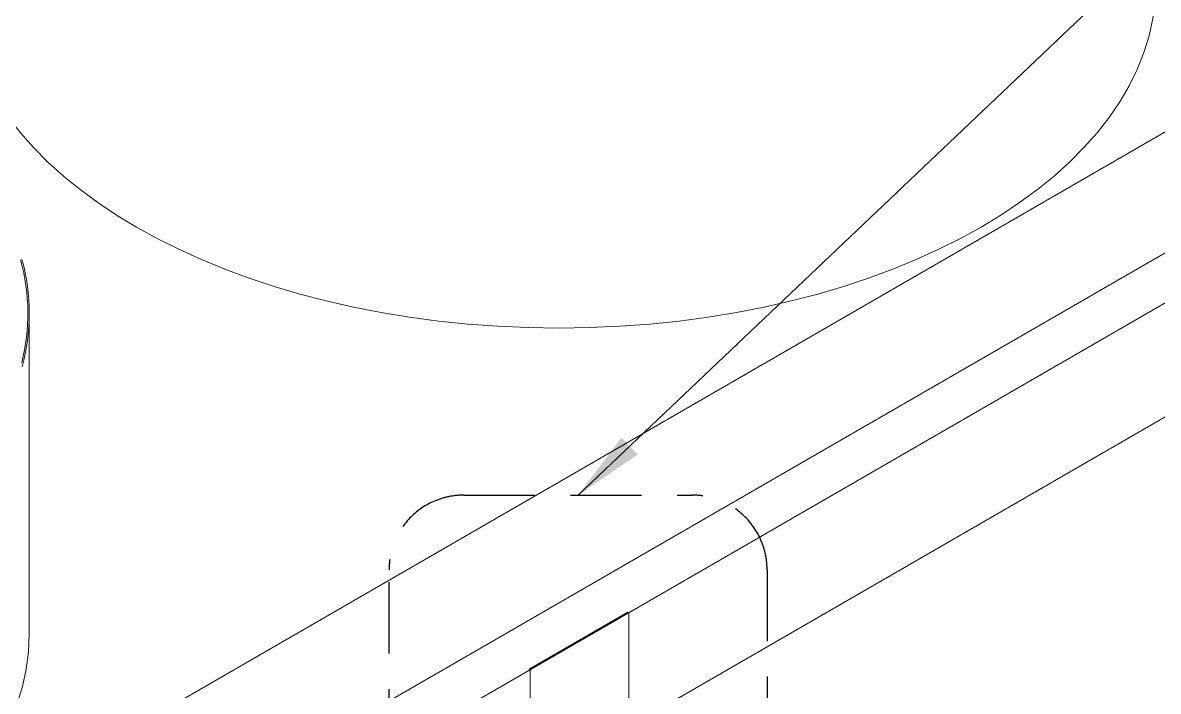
# Model space of a CAD drawing. Header units: millimetres. Extents: x -312439 to 477422, y -331570 to 212570.
# Drawn here: x -167553 to -165559, y -87012 to -85838 of the extents above; entities that cross this region are included whole.
import ezdxf

# ---------------------------------------------------------------- set-up
doc = ezdxf.new("R2010")
doc.units = ezdxf.units.MM
doc.linetypes.add('DASHED', pattern=[0.75, 0.5, -0.25])
doc.styles.add('ROMAND', font='ROMAND.SHX')
doc.dimstyles.new('1-50 (MILIMETRO)', dxfattribs={"dimscale": 0, "dimtxt": 125, "dimasz": 125, "dimexe": 100, "dimexo": 100, "dimgap": 50, "dimtad": 0, "dimdec": 0, "dimzin": 0, "dimdsep": 46, "dimtxsty": 'ROMAND', "dimcen": -390, "dimclrd": 1, "dimclre": 1, "dimclrt": 3, "dimadec": 0, "dimazin": 0, "dimtfac": 1, "dimtdec": 0, "dimtix": 1, "dimtmove": 2, "dimatfit": 2, "dimfxl": 1, "dimtvp": 1, "dimtolj": 1, "dimtzin": 0, "dimarcsym": 0})

msp = doc.modelspace()

# ---------------------------------------------------------------- linework, layer by layer
at = {"color": 3, "linetype": 'Continuous', "lineweight": 0, "extrusion": (-1.11022e-16, 0.816497, 0.57735)}
for p, q in [((-162768.731, -84425.521), (-170910.008, -89125.89)), ((-162586.866, -84532.521), (-170726.411, -89231.89)), ((-170651.933, -89276.89), (-162508.924, -84575.521)), ((-162508.924, -84775.521), (-170650.201, -89475.89)), ((-167541.961, -86911.013), (-167541.961, -86348.125)), ((-166491.051, -86872.603), (-166664.256, -86972.603)), ((-166489.319, -86873.603), (-166491.051, -86872.603)), ((-166489.319, -86873.603), (-166489.319, -91065.418)), ((-166664.256, -86972.603), (-166662.524, -86973.603)), ((-166662.524, -86973.603), (-166662.524, -91165.418))]:
    msp.add_line(p, q, dxfattribs=at)
at = {"linetype": 'DASHED', "ltscale": 250}
msp.add_lwpolyline([(-166779.113, -86667.446), (-166377.479, -86667.446, -0.41421356), (-166246.415, -86798.511), (-166246.415, -91070.341, -0.41421356), (-166377.479, -91201.406), (-166779.113, -91201.406, -0.41421356), (-166910.178, -91070.341), (-166910.178, -86798.511, -0.41421356)], format="xyb", close=True, dxfattribs=at)
at = {"color": 3, "linetype": 'Continuous', "lineweight": 0}
for centre, major_axis, start_param, end_param in [((-166612.194, -85768.706), (-1048.768, 0), 0, 3.14159265), ((-168590.729, -86348.125), (-1046.319, 0), 2.9973499, 3.29716571), ((-168590.729, -86348.125), (-1048.768, 0), 2.98561554, 3.29783032), ((-168590.729, -86911.013), (-1048.768, 0), 0, 3.14159265)]:
    msp.add_ellipse(centre, major_axis=major_axis, ratio=0.57735027, start_param=start_param, end_param=end_param, dxfattribs=at)

# ---------------------------------------------------------------- leaders
msp.add_leader([(-166578.296, -86667.446, -9601.866), (-162537.374, -82829.809, -9601.866), (-162256.368, -82829.809, -9601.866)], dimstyle='1-50 (MILIMETRO)', override={"dimscale": 1, "dimfxl": 2})

doc.saveas('drawing.dxf')
